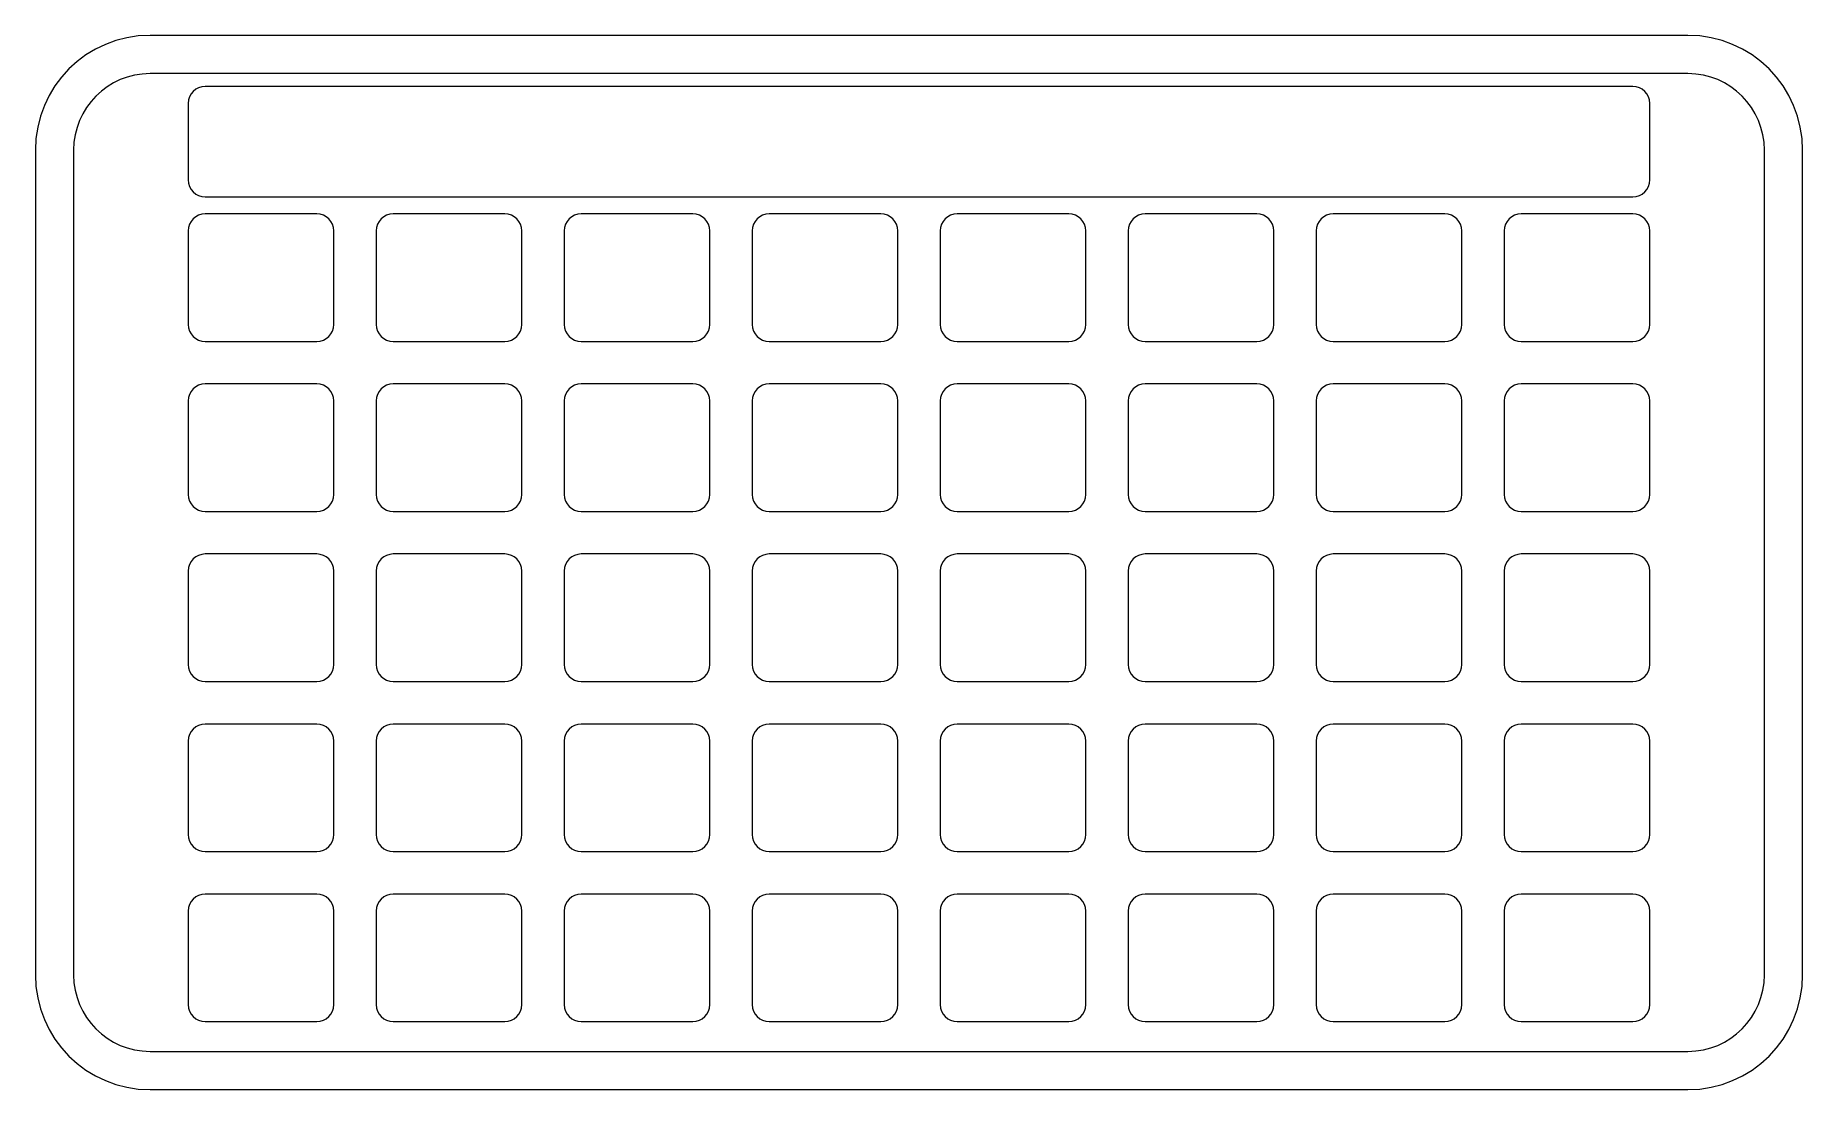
# Model space of a CAD drawing. Header units: millimetres. Extents: x -104 to 104, y -62 to 62.
import ezdxf

# ---------------------------------------------------------------- set-up
doc = ezdxf.new("R2010")
doc.units = ezdxf.units.MM

msp = doc.modelspace()

# ---------------------------------------------------------------- linework, layer by layer
at = {"color": 7, "linetype": 'Continuous', "lineweight": 15}
for p, q in [((90.5, 62), (-90.5, 62)), ((90.5, 57.5), (-90.5, 57.5)), ((84, 56), (-84, 56)), ((-86, 54), (-86, 45)), ((86, 45), (86, 54)), ((-104, 48.5), (-104, -48.5)), ((-99.5, 48.5), (-99.5, -48.5)), ((99.5, -48.5), (99.5, 48.5)), ((104, -48.5), (104, 48.5)), ((-84, 43), (84, 43)), ((-70.875, 41), (-84, 41)), ((-48.75, 41), (-61.875, 41)), ((-26.625, 41), (-39.75, 41)), ((-4.5, 41), (-17.625, 41)), ((17.625, 41), (4.5, 41)), ((39.75, 41), (26.625, 41)), ((61.875, 41), (48.75, 41)), ((84, 41), (70.875, 41)), ((-86, 39), (-86, 28)), ((-68.875, 28), (-68.875, 39)), ((-63.875, 39), (-63.875, 28)), ((-46.75, 28), (-46.75, 39)), ((-41.75, 39), (-41.75, 28)), ((-24.625, 28), (-24.625, 39)), ((-19.625, 39), (-19.625, 28)), ((-2.5, 28), (-2.5, 39)), ((2.5, 39), (2.5, 28)), ((19.625, 28), (19.625, 39)), ((24.625, 39), (24.625, 28)), ((41.75, 28), (41.75, 39)), ((46.75, 39), (46.75, 28)), ((63.875, 28), (63.875, 39)), ((68.875, 39), (68.875, 28)), ((86, 28), (86, 39)), ((-84, 26), (-70.875, 26)), ((-61.875, 26), (-48.75, 26)), ((-39.75, 26), (-26.625, 26)), ((-17.625, 26), (-4.5, 26)), ((4.5, 26), (17.625, 26)), ((26.625, 26), (39.75, 26)), ((48.75, 26), (61.875, 26)), ((70.875, 26), (84, 26)), ((-70.875, 21), (-84, 21)), ((-48.75, 21), (-61.875, 21)), ((-26.625, 21), (-39.75, 21)), ((-4.5, 21), (-17.625, 21)), ((17.625, 21), (4.5, 21)), ((39.75, 21), (26.625, 21)), ((61.875, 21), (48.75, 21)), ((84, 21), (70.875, 21)), ((-86, 19), (-86, 8)), ((-68.875, 8), (-68.875, 19)), ((-63.875, 19), (-63.875, 8)), ((-46.75, 8), (-46.75, 19)), ((-41.75, 19), (-41.75, 8)), ((-24.625, 8), (-24.625, 19)), ((-19.625, 19), (-19.625, 8)), ((-2.5, 8), (-2.5, 19)), ((2.5, 19), (2.5, 8)), ((19.625, 8), (19.625, 19)), ((24.625, 19), (24.625, 8)), ((41.75, 8), (41.75, 19)), ((46.75, 19), (46.75, 8)), ((63.875, 8), (63.875, 19)), ((68.875, 19), (68.875, 8)), ((86, 8), (86, 19)), ((-84, 6), (-70.875, 6)), ((-61.875, 6), (-48.75, 6)), ((-39.75, 6), (-26.625, 6)), ((-17.625, 6), (-4.5, 6)), ((4.5, 6), (17.625, 6)), ((26.625, 6), (39.75, 6)), ((48.75, 6), (61.875, 6)), ((70.875, 6), (84, 6)), ((-70.875, 1), (-84, 1)), ((-48.75, 1), (-61.875, 1)), ((-26.625, 1), (-39.75, 1)), ((-4.5, 1), (-17.625, 1)), ((17.625, 1), (4.5, 1)), ((39.75, 1), (26.625, 1)), ((61.875, 1), (48.75, 1)), ((84, 1), (70.875, 1)), ((-86, -1), (-86, -12)), ((-68.875, -12), (-68.875, -1)), ((-63.875, -1), (-63.875, -12)), ((-46.75, -12), (-46.75, -1)), ((-41.75, -1), (-41.75, -12)), ((-24.625, -12), (-24.625, -1)), ((-19.625, -1), (-19.625, -12)), ((-2.5, -12), (-2.5, -1)), ((2.5, -1), (2.5, -12)), ((19.625, -12), (19.625, -1)), ((24.625, -1), (24.625, -12)), ((41.75, -12), (41.75, -1)), ((46.75, -1), (46.75, -12)), ((63.875, -12), (63.875, -1)), ((68.875, -1), (68.875, -12)), ((86, -12), (86, -1)), ((-84, -14), (-70.875, -14)), ((-61.875, -14), (-48.75, -14)), ((-39.75, -14), (-26.625, -14)), ((-17.625, -14), (-4.5, -14)), ((4.5, -14), (17.625, -14)), ((26.625, -14), (39.75, -14)), ((48.75, -14), (61.875, -14)), ((70.875, -14), (84, -14)), ((-70.875, -19), (-84, -19)), ((-48.75, -19), (-61.875, -19)), ((-26.625, -19), (-39.75, -19)), ((-4.5, -19), (-17.625, -19)), ((17.625, -19), (4.5, -19)), ((39.75, -19), (26.625, -19)), ((61.875, -19), (48.75, -19)), ((84, -19), (70.875, -19)), ((-86, -21), (-86, -32)), ((-68.875, -32), (-68.875, -21)), ((-63.875, -21), (-63.875, -32)), ((-46.75, -32), (-46.75, -21)), ((-41.75, -21), (-41.75, -32)), ((-24.625, -32), (-24.625, -21)), ((-19.625, -21), (-19.625, -32)), ((-2.5, -32), (-2.5, -21)), ((2.5, -21), (2.5, -32)), ((19.625, -32), (19.625, -21)), ((24.625, -21), (24.625, -32)), ((41.75, -32), (41.75, -21)), ((46.75, -21), (46.75, -32)), ((63.875, -32), (63.875, -21)), ((68.875, -21), (68.875, -32)), ((86, -32), (86, -21)), ((-84, -34), (-70.875, -34)), ((-61.875, -34), (-48.75, -34)), ((-39.75, -34), (-26.625, -34)), ((-17.625, -34), (-4.5, -34)), ((4.5, -34), (17.625, -34)), ((26.625, -34), (39.75, -34)), ((48.75, -34), (61.875, -34)), ((70.875, -34), (84, -34)), ((-70.875, -39), (-84, -39)), ((-48.75, -39), (-61.875, -39)), ((-26.625, -39), (-39.75, -39)), ((-4.5, -39), (-17.625, -39)), ((17.625, -39), (4.5, -39)), ((39.75, -39), (26.625, -39)), ((61.875, -39), (48.75, -39)), ((84, -39), (70.875, -39)), ((-86, -41), (-86, -52)), ((-68.875, -52), (-68.875, -41)), ((-63.875, -41), (-63.875, -52)), ((-46.75, -52), (-46.75, -41)), ((-41.75, -41), (-41.75, -52)), ((-24.625, -52), (-24.625, -41)), ((-19.625, -41), (-19.625, -52)), ((-2.5, -52), (-2.5, -41)), ((2.5, -41), (2.5, -52)), ((19.625, -52), (19.625, -41)), ((24.625, -41), (24.625, -52)), ((41.75, -52), (41.75, -41)), ((46.75, -41), (46.75, -52)), ((63.875, -52), (63.875, -41)), ((68.875, -41), (68.875, -52)), ((86, -52), (86, -41)), ((-84, -54), (-70.875, -54)), ((-61.875, -54), (-48.75, -54)), ((-39.75, -54), (-26.625, -54)), ((-17.625, -54), (-4.5, -54)), ((4.5, -54), (17.625, -54)), ((26.625, -54), (39.75, -54)), ((48.75, -54), (61.875, -54)), ((70.875, -54), (84, -54)), ((-90.5, -57.5), (90.5, -57.5)), ((-90.5, -62), (90.5, -62))]:
    msp.add_line(p, q, dxfattribs=at)
for centre, radius, start, end in [((-90.5, 48.5), 13.5, 90, 180), ((90.5, 48.5), 13.5, 0, 90), ((-90.5, 48.5), 9, 90, 180), ((90.5, 48.5), 9, 0, 90), ((-84, 54), 2, 90, 180), ((84, 54), 2, 0, 90), ((-84, 45), 2, 180, 270), ((84, 45), 2, 270, 0), ((-84, 39), 2, 90, 180), ((-70.875, 39), 2, 0, 90), ((-61.875, 39), 2, 90, 180), ((-48.75, 39), 2, 0, 90), ((-39.75, 39), 2, 90, 180), ((-26.625, 39), 2, 0, 90), ((-17.625, 39), 2, 90, 180), ((-4.5, 39), 2, 0, 90), ((4.5, 39), 2, 90, 180), ((17.625, 39), 2, 0, 90), ((26.625, 39), 2, 90, 180), ((39.75, 39), 2, 0, 90), ((48.75, 39), 2, 90, 180), ((61.875, 39), 2, 0, 90), ((70.875, 39), 2, 90, 180), ((84, 39), 2, 0, 90), ((-84, 28), 2, 180, 270), ((-70.875, 28), 2, 270, 0), ((-61.875, 28), 2, 180, 270), ((-48.75, 28), 2, 270, 0), ((-39.75, 28), 2, 180, 270), ((-26.625, 28), 2, 270, 0), ((-17.625, 28), 2, 180, 270), ((-4.5, 28), 2, 270, 0), ((4.5, 28), 2, 180, 270), ((17.625, 28), 2, 270, 0), ((26.625, 28), 2, 180, 270), ((39.75, 28), 2, 270, 0), ((48.75, 28), 2, 180, 270), ((61.875, 28), 2, 270, 0), ((70.875, 28), 2, 180, 270), ((84, 28), 2, 270, 0), ((-84, 19), 2, 90, 180), ((-70.875, 19), 2, 0, 90), ((-61.875, 19), 2, 90, 180), ((-48.75, 19), 2, 0, 90), ((-39.75, 19), 2, 90, 180), ((-26.625, 19), 2, 0, 90), ((-17.625, 19), 2, 90, 180), ((-4.5, 19), 2, 0, 90), ((4.5, 19), 2, 90, 180), ((17.625, 19), 2, 0, 90), ((26.625, 19), 2, 90, 180), ((39.75, 19), 2, 0, 90), ((48.75, 19), 2, 90, 180), ((61.875, 19), 2, 0, 90), ((70.875, 19), 2, 90, 180), ((84, 19), 2, 0, 90), ((-84, 8), 2, 180, 270), ((-70.875, 8), 2, 270, 0), ((-61.875, 8), 2, 180, 270), ((-48.75, 8), 2, 270, 0), ((-39.75, 8), 2, 180, 270), ((-26.625, 8), 2, 270, 0), ((-17.625, 8), 2, 180, 270), ((-4.5, 8), 2, 270, 0), ((4.5, 8), 2, 180, 270), ((17.625, 8), 2, 270, 0), ((26.625, 8), 2, 180, 270), ((39.75, 8), 2, 270, 0), ((48.75, 8), 2, 180, 270), ((61.875, 8), 2, 270, 0), ((70.875, 8), 2, 180, 270), ((84, 8), 2, 270, 0), ((-84, -1), 2, 90, 180), ((-70.875, -1), 2, 0, 90), ((-61.875, -1), 2, 90, 180), ((-48.75, -1), 2, 0, 90), ((-39.75, -1), 2, 90, 180), ((-26.625, -1), 2, 0, 90), ((-17.625, -1), 2, 90, 180), ((-4.5, -1), 2, 0, 90), ((4.5, -1), 2, 90, 180), ((17.625, -1), 2, 0, 90), ((26.625, -1), 2, 90, 180), ((39.75, -1), 2, 0, 90), ((48.75, -1), 2, 90, 180), ((61.875, -1), 2, 0, 90), ((70.875, -1), 2, 90, 180), ((84, -1), 2, 0, 90), ((-84, -12), 2, 180, 270), ((-70.875, -12), 2, 270, 0), ((-61.875, -12), 2, 180, 270), ((-48.75, -12), 2, 270, 0), ((-39.75, -12), 2, 180, 270), ((-26.625, -12), 2, 270, 0), ((-17.625, -12), 2, 180, 270), ((-4.5, -12), 2, 270, 0), ((4.5, -12), 2, 180, 270), ((17.625, -12), 2, 270, 0), ((26.625, -12), 2, 180, 270), ((39.75, -12), 2, 270, 0), ((48.75, -12), 2, 180, 270), ((61.875, -12), 2, 270, 0), ((70.875, -12), 2, 180, 270), ((84, -12), 2, 270, 0), ((-84, -21), 2, 90, 180), ((-70.875, -21), 2, 0, 90), ((-61.875, -21), 2, 90, 180), ((-48.75, -21), 2, 0, 90), ((-39.75, -21), 2, 90, 180), ((-26.625, -21), 2, 0, 90), ((-17.625, -21), 2, 90, 180), ((-4.5, -21), 2, 0, 90), ((4.5, -21), 2, 90, 180), ((17.625, -21), 2, 0, 90), ((26.625, -21), 2, 90, 180), ((39.75, -21), 2, 0, 90), ((48.75, -21), 2, 90, 180), ((61.875, -21), 2, 0, 90), ((70.875, -21), 2, 90, 180), ((84, -21), 2, 0, 90), ((-84, -32), 2, 180, 270), ((-70.875, -32), 2, 270, 0), ((-61.875, -32), 2, 180, 270), ((-48.75, -32), 2, 270, 0), ((-39.75, -32), 2, 180, 270), ((-26.625, -32), 2, 270, 0), ((-17.625, -32), 2, 180, 270), ((-4.5, -32), 2, 270, 0), ((4.5, -32), 2, 180, 270), ((17.625, -32), 2, 270, 0), ((26.625, -32), 2, 180, 270), ((39.75, -32), 2, 270, 0), ((48.75, -32), 2, 180, 270), ((61.875, -32), 2, 270, 0), ((70.875, -32), 2, 180, 270), ((84, -32), 2, 270, 0), ((-84, -41), 2, 90, 180), ((-70.875, -41), 2, 0, 90), ((-61.875, -41), 2, 90, 180), ((-48.75, -41), 2, 0, 90), ((-39.75, -41), 2, 90, 180), ((-26.625, -41), 2, 0, 90), ((-17.625, -41), 2, 90, 180), ((-4.5, -41), 2, 0, 90), ((4.5, -41), 2, 90, 180), ((17.625, -41), 2, 0, 90), ((26.625, -41), 2, 90, 180), ((39.75, -41), 2, 0, 90), ((48.75, -41), 2, 90, 180), ((61.875, -41), 2, 0, 90), ((70.875, -41), 2, 90, 180), ((84, -41), 2, 0, 90), ((-90.5, -48.5), 13.5, 180, 270), ((-90.5, -48.5), 9, 180, 270), ((90.5, -48.5), 9, 270, 0), ((90.5, -48.5), 13.5, 270, 0), ((-84, -52), 2, 180, 270), ((-70.875, -52), 2, 270, 0), ((-61.875, -52), 2, 180, 270), ((-48.75, -52), 2, 270, 0), ((-39.75, -52), 2, 180, 270), ((-26.625, -52), 2, 270, 0), ((-17.625, -52), 2, 180, 270), ((-4.5, -52), 2, 270, 0), ((4.5, -52), 2, 180, 270), ((17.625, -52), 2, 270, 0), ((26.625, -52), 2, 180, 270), ((39.75, -52), 2, 270, 0), ((48.75, -52), 2, 180, 270), ((61.875, -52), 2, 270, 0), ((70.875, -52), 2, 180, 270), ((84, -52), 2, 270, 0)]:
    msp.add_arc(centre, radius, start, end, dxfattribs=at)

doc.saveas('drawing.dxf')
